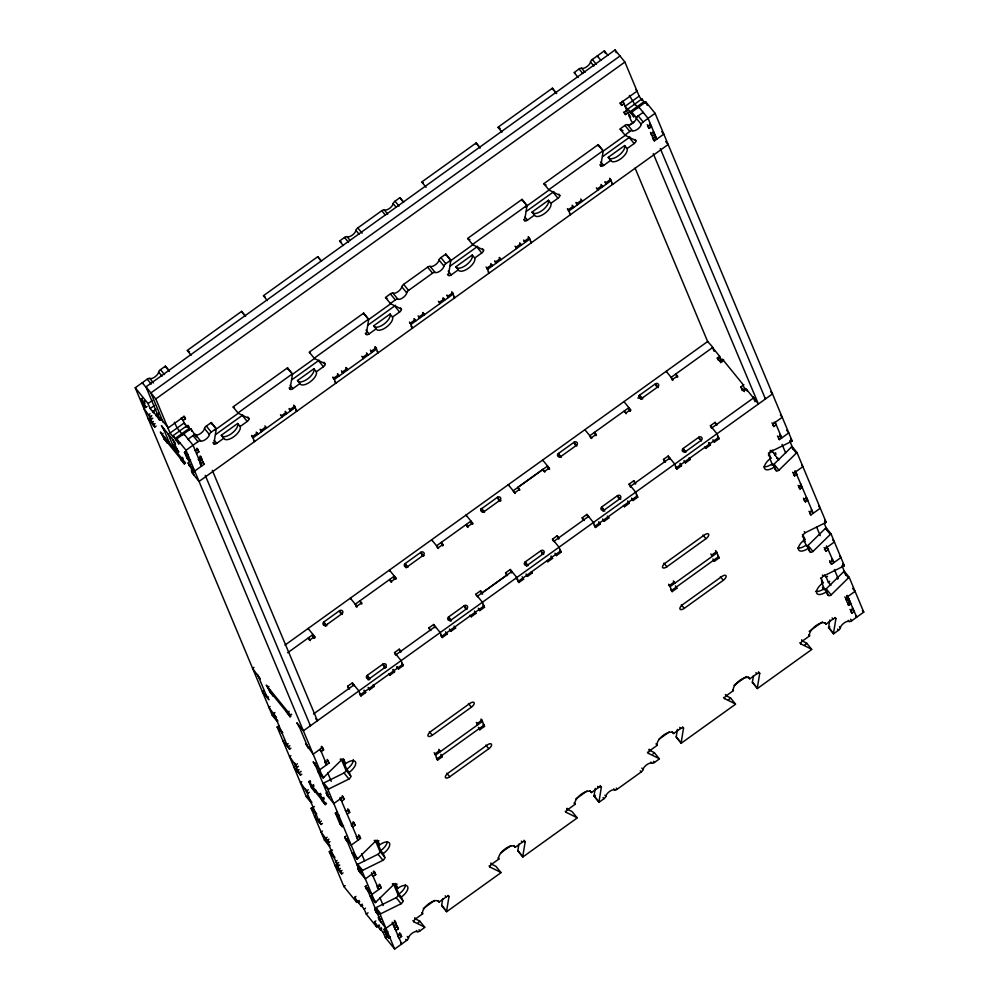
<?xml version="1.0" encoding="UTF-8"?>
<svg xmlns="http://www.w3.org/2000/svg" width="999" height="999" viewBox="0 0 999 999"><rect width="100%" height="100%" fill="white"/><g stroke="black" fill="none" stroke-linecap="round" stroke-linejoin="round"><path stroke-width="1.5" d="M165.347 367.445L165.497 366.521A2.91 1.311 -39.1 0 0 165.447 366.109L160.489 369.642A2.91 1.311 -39.1 0 0 158.629 372.065A5.819 2.61 -39.1 0 1 154.907 376.898A5.819 2.61 -39.1 0 1 149.788 378.421A2.91 1.311 -39.1 0 0 147.228 379.17L135.24 387.774L272.302 715.446L277.223 721.49A2.91 1.311 -39.1 0 0 277.872 720.953L272.952 714.909L274.038 713.835M211.201 423.876L211.351 422.952A2.91 1.311 -39.1 0 0 211.301 422.552L206.343 426.073A2.91 1.311 -39.1 0 0 204.483 428.496A5.819 2.61 -39.1 0 1 200.762 433.341A5.819 2.61 -39.1 0 1 195.642 434.852A2.91 1.311 -39.1 0 0 193.082 435.614L197.989 441.658A2.91 1.311 -39.1 0 1 200.549 440.896A5.819 2.61 -39.1 0 0 205.669 439.385A5.819 2.61 -39.1 0 0 209.403 434.54A2.91 1.311 -39.1 0 1 211.264 432.13L216.209 428.571L211.288 422.527M247.802 416.995L249.038 418.506A2.91 1.311 -39.1 0 1 247.203 421.441L240.172 426.498A10.177 4.583 -39.1 0 1 233.791 436.75A10.177 4.583 -39.1 0 1 223.751 438.286L216.721 443.344A2.91 1.311 -39.1 0 1 213.848 443.781L216.259 428.996A2.91 1.311 -39.1 0 0 216.221 428.596M287.387 369.155L287.537 368.231A2.91 1.311 -39.1 0 0 287.5 367.832L233.067 406.893L238.224 413.224L249.038 418.506M323.988 362.275L325.224 363.786A2.91 1.311 -39.1 0 1 323.401 366.72L316.358 371.778A10.177 4.583 -39.1 0 1 309.977 382.03A10.177 4.583 -39.1 0 1 299.95 383.566L292.907 388.623A2.91 1.311 -39.1 0 1 290.035 389.061L292.445 374.275A2.91 1.311 -39.1 0 0 292.407 373.876L287.487 367.807M363.574 314.435L363.723 313.511A2.91 1.311 -39.1 0 0 363.686 313.112L309.253 352.16L314.423 358.504L325.224 363.786M400.487 307.929L401.411 309.066A2.91 1.311 -39.1 0 1 399.588 312L392.557 317.058A10.177 4.583 -39.1 0 1 386.163 327.31A10.177 4.583 -39.1 0 1 376.136 328.846L369.093 333.903A2.91 1.311 -39.1 0 1 366.233 334.34L368.643 319.555A2.91 1.311 -39.1 0 0 368.594 319.156M445.741 255.419L445.891 254.495A2.91 1.311 -39.1 0 0 445.854 254.083L440.896 257.617A2.91 1.311 -39.1 0 0 439.036 260.04A5.819 2.61 -39.1 0 1 435.302 264.872A5.819 2.61 -39.1 0 1 430.194 266.396A2.91 1.311 -39.1 0 0 427.634 267.145L403.658 284.365A2.91 1.311 -39.1 0 0 401.798 286.775A5.819 2.61 -39.1 0 1 398.077 291.621A5.819 2.61 -39.1 0 1 392.957 293.132A2.91 1.311 -39.1 0 0 390.397 293.893L385.452 297.44L390.609 303.771L401.411 309.066M482.667 248.913L483.578 250.05A2.91 1.311 -39.1 0 1 481.755 252.984L474.725 258.029A10.177 4.583 -39.1 0 1 468.344 268.294A10.177 4.583 -39.1 0 1 458.304 269.83L451.273 274.875A2.91 1.311 -39.1 0 1 448.401 275.324L450.811 260.539A2.91 1.311 -39.1 0 0 450.761 260.14M476.086 144.256L476.236 143.332A2.91 1.311 -39.1 0 0 476.186 142.932L421.765 181.993L426.061 187.275M521.94 200.699L522.09 199.775A2.91 1.311 -39.1 0 0 522.04 199.363L467.619 238.424L472.777 244.755L483.578 250.05M558.853 194.193L559.777 195.329A2.91 1.311 -39.1 0 1 557.954 198.264L550.911 203.309A10.177 4.583 -39.1 0 1 544.53 213.574A10.177 4.583 -39.1 0 1 534.49 215.11L527.46 220.155A2.91 1.311 -39.1 0 1 524.587 220.592L526.997 205.819A2.91 1.311 -39.1 0 0 526.96 205.419L522.04 199.338M552.272 89.535L552.422 88.611A2.91 1.311 -39.1 0 0 552.385 88.212L497.952 127.273L501.948 132.18M491.158 863.998L495.879 866.308L501.048 872.639L446.628 911.725L441.72 905.681A2.91 1.311 -39.1 0 1 441.67 905.244L442.719 898.788M446.615 911.7A2.91 1.311 -39.1 0 1 446.578 911.3L448.988 896.515L448.064 895.379M598.126 145.979L598.276 145.055A2.91 1.311 -39.1 0 0 598.239 144.643M635.039 139.473L635.963 140.609A2.91 1.311 -39.1 0 1 634.14 143.544L627.097 148.589A10.177 4.583 -39.1 0 1 620.716 158.853A10.177 4.583 -39.1 0 1 610.689 160.389L603.646 165.434A2.91 1.311 -39.1 0 1 600.786 165.871L603.184 151.099A2.91 1.311 -39.1 0 0 603.146 150.687L598.226 144.618L543.806 183.704L548.975 190.035L559.777 195.329M517.894 850.936A2.91 1.311 -39.1 0 1 517.857 850.524L518.906 844.055M566.67 808.94L572.077 811.588L577.235 817.919L522.814 857.005A2.91 1.311 -39.1 0 1 522.764 856.568L525.174 841.795L523.951 840.284M648.838 749.924L654.245 752.572L659.402 758.903L654.457 762.449A2.91 1.311 -39.1 0 1 651.897 763.211A5.819 2.61 -39.1 0 0 646.778 764.722A5.819 2.61 -39.1 0 0 643.056 769.567A2.91 1.311 -39.1 0 1 641.196 771.977L617.22 789.198A2.91 1.311 -39.1 0 1 614.66 789.959A5.819 2.61 -39.1 0 0 609.552 791.47A5.819 2.61 -39.1 0 0 605.819 796.303A2.91 1.311 -39.1 0 1 603.958 798.725L599.013 802.284L594.093 796.228A2.91 1.311 -39.1 0 1 594.043 795.803L595.254 788.411M599 802.259A2.91 1.311 -39.1 0 1 598.963 801.847L601.361 787.075L600.137 785.564M725.711 695.529L730.431 697.851L735.601 704.183L681.181 743.256L676.273 737.212A2.91 1.311 -39.1 0 1 676.211 736.787L677.422 729.395M681.168 743.244A2.91 1.311 -39.1 0 1 681.131 742.831L683.541 728.059L682.617 726.922M752.447 682.467A2.91 1.311 -39.1 0 1 752.409 682.067L753.458 675.599M801.897 640.809L806.63 643.119L811.787 649.462L757.367 688.536A2.91 1.311 -39.1 0 1 757.317 688.111L759.727 673.338L758.503 671.827M823.7 589.61A2.91 1.311 -39.1 0 0 826.21 588.836L843.618 571.765A2.91 1.311 -39.1 0 1 844.267 571.228L849.175 577.272L863.76 612.125L851.772 620.741A2.91 1.311 -39.1 0 1 849.212 621.49A5.819 2.61 -39.1 0 0 844.093 623.001A5.819 2.61 -39.1 0 0 840.371 627.847A2.91 1.311 -39.1 0 1 838.511 630.269L833.566 633.816L828.646 627.772A2.91 1.311 -39.1 0 1 828.596 627.347L829.794 619.954M833.553 633.791A2.91 1.311 -39.1 0 1 833.503 633.391L835.913 618.606L835.002 617.482M414.972 918.718L419.692 921.028L424.85 927.359L419.905 930.918A2.91 1.311 -39.1 0 1 417.345 931.667A5.819 2.61 -39.1 0 0 412.225 933.178A5.819 2.61 -39.1 0 0 408.504 938.024A2.91 1.311 -39.1 0 1 406.643 940.446L394.655 949.05L380.082 914.197A2.91 1.311 -39.1 0 1 380.769 913.773L401.111 903.72A2.91 1.311 -39.1 0 0 402.934 900.798L401.373 897.052A10.177 4.583 -39.1 0 0 407.754 886.787A10.177 4.583 -39.1 0 0 397.727 888.323L396.153 884.577A2.91 1.311 -39.1 0 0 393.294 885.014L375.886 902.085A2.91 1.311 -39.1 0 1 375.237 902.621L361.913 870.778A2.91 1.311 -39.1 0 1 362.612 870.354L382.954 860.301A2.91 1.311 -39.1 0 0 384.777 857.379L383.216 853.633A10.177 4.583 -39.1 0 0 389.598 843.368A10.177 4.583 -39.1 0 0 379.558 844.904L377.997 841.17A2.91 1.311 -39.1 0 0 375.124 841.608L357.717 858.665A2.91 1.311 -39.1 0 1 357.08 859.202L327.922 789.497A2.91 1.311 -39.1 0 1 328.609 789.073L348.951 779.033A2.91 1.311 -39.1 0 0 350.774 776.098L349.213 772.352A10.177 4.583 -39.1 0 0 355.594 762.1A10.177 4.583 -39.1 0 0 345.567 763.623L343.993 759.889A2.91 1.311 -39.1 0 0 341.134 760.326L323.726 777.397A2.91 1.311 -39.1 0 1 323.077 777.921L318.157 771.877A2.91 1.311 -39.1 0 0 318.806 771.34L319.892 770.279M325.112 839.61L330.032 845.654A2.91 1.311 -39.1 0 1 329.383 846.19L324.463 840.134A2.91 1.311 -39.1 0 0 325.112 839.61L326.211 838.536M771.678 464.96A2.91 1.311 -39.1 0 0 774.05 464.135L791.458 447.065A2.91 1.311 -39.1 0 1 792.107 446.528L797.015 452.584L826.173 522.29A2.91 1.311 -39.1 0 1 825.486 522.714L805.144 532.754A2.91 1.311 -39.1 0 0 803.308 535.689L804.882 539.435A10.177 4.583 -39.1 0 0 798.501 549.687A10.177 4.583 -39.1 0 0 808.528 548.164L810.102 551.898A2.91 1.311 -39.1 0 0 812.961 551.46L830.369 534.39A2.91 1.311 -39.1 0 1 831.018 533.866L826.111 527.809A2.91 1.311 -39.1 0 0 825.461 528.346L808.054 545.417A2.91 1.311 -39.1 0 1 806.68 546.128M774.862 469.105L776.098 470.616A2.91 1.311 -39.1 0 0 778.958 470.179L796.365 453.109A2.91 1.311 -39.1 0 1 797.015 452.584M375.237 902.621L370.317 896.578A2.91 1.311 -39.1 0 0 370.966 896.041L372.065 894.979M826.722 593.431L828.258 595.317A2.91 1.311 -39.1 0 0 831.118 594.88L848.526 577.809A2.91 1.311 -39.1 0 1 849.175 577.272M245.617 316.283L241.633 311.363L187.213 350.449L191.146 355.269M321.503 261.176L317.819 256.643L263.399 295.729L267.332 300.549M403.671 202.16L399.987 197.627L395.042 201.186A2.91 1.311 -39.1 0 0 393.181 203.596A5.819 2.61 -39.1 0 1 389.448 208.441A5.819 2.61 -39.1 0 1 384.34 209.952A2.91 1.311 -39.1 0 0 381.78 210.714L357.804 227.922A2.91 1.311 -39.1 0 0 355.944 230.344A5.819 2.61 -39.1 0 1 352.222 235.19A5.819 2.61 -39.1 0 1 347.103 236.701A2.91 1.311 -39.1 0 0 344.543 237.45L339.598 241.009L343.281 245.542M608.004 55.357L604.345 50.862L592.357 59.465A2.91 1.311 -39.1 0 0 590.496 61.888A5.819 2.61 -39.1 0 1 586.775 66.721A5.819 2.61 -39.1 0 1 581.655 68.232A2.91 1.311 -39.1 0 0 579.095 68.993L574.15 72.552L578.134 77.46M158.142 415.971L145.979 386.875L615.072 49.95L624.899 62.038L639.16 96.129L641.995 100.474M147.128 406.381C144.343 410.601 142.108 399.388 141.109 398.963L142.432 398.014M619.992 55.994L150.886 392.919L163.062 422.015M145.105 403.047L143.344 404.308L145.804 407.33L143.569 401.985L144.892 401.036M144.805 401.298L143.631 402.135L141.171 399.113M154.308 411.95L153.434 412.587L150.162 408.554L148.064 403.571L152.472 400.412M174.213 436.451L173.327 437.075L170.055 433.054L155.794 398.963L624.899 62.038M145.255 407.617L143.931 408.566L151.523 419.118L152.847 418.169M150.162 408.554L154.558 405.394M153.434 412.587L152.909 411.338L155.994 409.128M150.025 413.761L148.851 414.61L153.197 425M150.487 416.62L151.811 415.671M151.211 416.158L149.887 417.107L151.523 419.118M149.6 418.007L148.277 418.956L154.833 427.01L156.156 426.073M161.026 419.368L159.715 420.317L155.919 415.035L158.554 413.136M159.715 420.317L157.617 415.322L158.941 414.373M156.431 416.283L158.192 415.022M153.471 421.553L152.148 422.502L154.833 427.01M153.784 424.525L155.107 423.576M157.617 415.322L168.406 427.747M167.969 428.059L184.39 416.271L185.427 418.768L183.092 420.442L181.119 418.032M635.776 89.548L637.075 91.134L620.654 102.934L621.703 105.419L624.038 103.746L622.077 101.324M163.037 433.304L162.013 434.041L164.073 438.998L167.357 443.032L168.669 442.082M170.055 433.054L184.153 422.964L187.425 426.998L186.913 425.749L172.815 435.826L173.327 437.075M639.16 96.129L625.112 106.269L628.383 110.29L627.859 109.053L641.907 98.913L645.054 103.384M164.61 437.038L163.574 437.774L183.779 462.637L184.803 461.9M164.073 438.998L165.397 438.049M185.864 427.097L188.212 425.412L189.261 427.909L187.288 425.487M168.144 440.834L166.833 441.783L167.357 443.032M623.551 112.15L625.524 114.573L629.308 111.851M180.132 442.882L178.821 443.831L175.025 438.549L189.111 428.471L186.913 425.749M643.468 113.074L643.156 112.35L636.101 117.37L631.78 112.05L633.865 117.045L630.069 111.763L644.118 101.623M175.537 439.797L190.821 428.758L196.341 436.95M630.594 113.012L645.829 101.923L655.107 113.337L792.17 441.009A2.91 1.311 -39.1 0 1 791.483 441.433L771.141 451.473A2.91 1.311 -39.1 0 0 769.317 454.408L770.878 458.154A10.177 4.583 -39.1 0 0 764.497 468.406A10.177 4.583 -39.1 0 0 774.525 466.883L776.098 470.616M195.142 434.078L188.112 439.135L188.436 439.885M624.912 135.027L629.857 131.481A2.91 1.311 -39.1 0 1 632.417 130.719A5.819 2.61 -39.1 0 0 637.537 129.208A5.819 2.61 -39.1 0 0 641.258 124.363A2.91 1.311 -39.1 0 1 643.131 121.953L638.211 115.896A2.91 1.311 -39.1 0 0 636.351 118.319A5.819 2.61 -39.1 0 1 632.629 123.164A5.819 2.61 -39.1 0 1 627.509 124.675A2.91 1.311 -39.1 0 0 624.949 125.424L620.004 128.983L625.162 135.315L635.963 140.609M629.87 124.962L633.653 122.24M323.077 777.921L186.014 450.262L197.989 441.658M237.987 412.937L292.395 373.851M314.173 358.216L368.581 319.131L363.673 313.087M390.359 303.496L395.304 299.937A2.91 1.311 -39.1 0 1 397.864 299.176A5.819 2.61 -39.1 0 0 402.984 297.665A5.819 2.61 -39.1 0 0 406.718 292.832A2.91 1.311 -39.1 0 1 408.579 290.409L432.542 273.189A2.91 1.311 -39.1 0 1 435.102 272.44A5.819 2.61 -39.1 0 0 440.222 270.929A5.819 2.61 -39.1 0 0 443.943 266.084A2.91 1.311 -39.1 0 1 445.816 263.661L450.761 260.115L445.841 254.071M472.527 244.468L526.948 205.394M548.726 189.748L603.134 150.674M643.131 121.953L655.107 113.337M215.06 429.92L237.874 413.536M292.357 374.4L315.16 358.017M368.381 319.792L391.183 303.409M449.475 261.551L473.551 244.256M525.499 206.943L549.575 189.66M602.797 151.436L625.599 135.052M184.515 452.372L186.825 455.107L189.248 461.014L186.9 458.042L184.515 452.372L185.826 451.423M185.752 451.685L184.578 452.522L187.025 455.556M182.243 457.317L180.482 458.578L180.994 459.827L184.278 463.861L185.589 462.912M215.622 434.553L242.295 415.397A2.91 1.311 -39.1 0 0 242.72 415.072M291.808 379.832L318.481 360.676A2.91 1.311 -39.1 0 0 319.106 360.164M367.994 325.112L394.68 305.956A2.91 1.311 -39.1 0 0 395.504 305.244M450.162 266.096L476.848 246.94A2.91 1.311 -39.1 0 0 477.672 246.229M526.361 211.376L553.034 192.208A2.91 1.311 -39.1 0 0 553.858 191.508M602.547 156.656L629.22 137.487A2.91 1.311 -39.1 0 0 629.857 136.975M183.242 458.166L182.218 458.903L184.278 463.861M186.963 455.394L188.287 454.445M180.994 459.827L182.317 458.878M196.903 448.214L197.827 449.338L195.479 451.024L194.555 449.887M649.912 124.688L651.548 126.711L649.2 128.396L648.164 125.899L650.511 124.213L649.587 123.077M188.511 456.456L186.751 457.729L189.236 460.826L190.522 459.802M223.751 438.286L221.303 435.264L237.712 423.476L240.172 426.498M299.95 383.566L297.49 380.544L313.911 368.756L316.358 371.778M376.136 328.846L373.676 325.824L390.097 314.023L392.557 317.058M458.304 269.83L455.844 266.808L472.265 255.007L474.725 258.029M534.49 215.11L532.042 212.088L548.451 200.287L550.911 203.309M610.689 160.389L608.229 157.355L624.65 145.567L627.097 148.589M196.528 453.521L198.863 451.835L197.827 449.338M192.158 466.545L190.834 467.495L189.198 465.472L188.149 462.987L189.473 462.038M190.959 464.16L189.785 464.997L194.131 475.387M189.198 465.472L190.509 464.523M198.701 458.716L201.036 457.03L200.125 455.894M652.921 132.13L654.77 134.403L652.422 136.076L651.373 133.591L653.721 131.905M201.036 457.03L202.085 459.528L199.738 461.213L198.202 459.315M202.123 460.676L203.047 461.813L200.699 463.499L199.775 462.362M662.886 132.992L663.798 134.128L654.42 140.859L653.383 138.374L655.719 136.688L654.807 135.552M666.92 143.007L668.156 144.518L199.051 481.431L192.495 473.376L191.458 470.879L192.77 469.93M203.047 461.813L204.083 464.31L194.705 471.041L188.149 462.987M194.418 471.953L193.094 472.889L191.458 470.879M192.495 473.376L193.818 472.427M253.634 440.434L254.57 441.583L252.472 436.575L257.168 433.204L256.243 432.08M260.364 430.132L261.601 431.643L261.076 430.407L265.759 427.035L264.847 425.899M281.918 417.045L281.406 415.796L286.089 412.437L285.177 411.301M289.298 409.365L290.522 410.876L289.997 409.627L294.693 406.256L293.768 405.119M334.952 382.03L335.889 383.179L333.778 378.184L338.474 374.812L337.55 373.676M341.983 372.115L342.907 373.251L342.382 372.003L347.078 368.631L346.154 367.495M363.236 358.653L362.712 357.405L367.407 354.033L366.483 352.897M370.604 350.961L371.828 352.472L371.316 351.223L375.999 347.852L375.087 346.728M410.951 326.248L412.512 328.172L410.402 323.152L415.097 319.78L414.173 318.644M418.606 317.083L419.53 318.219L419.006 316.97L423.701 313.599L422.777 312.475M439.86 303.621L439.335 302.372L444.018 299.001L443.106 297.864M446.915 295.554L448.451 297.44L447.927 296.191L452.622 292.832L451.698 291.696M488.186 271.978L489.123 273.127L487.025 268.119L491.72 264.747L490.796 263.611M494.917 261.676L496.141 263.187L495.629 261.938L500.312 258.566L499.4 257.442M516.471 248.589L515.946 247.34L520.641 243.968L519.717 242.844M523.851 240.896L525.074 242.407L524.55 241.159L529.245 237.799L528.321 236.663M569.505 213.574L570.429 214.723L568.331 209.715L573.026 206.343L572.102 205.22M576.223 203.272L577.459 204.795L576.935 203.546L581.63 200.175L580.706 199.038M597.789 190.185L597.265 188.936L601.96 185.577L601.036 184.44M605.157 182.505L606.381 184.016L605.869 182.767L610.551 179.395L609.627 178.259M253.921 667.394L252.61 668.343L260.202 678.908L258.566 676.885M284.99 645.092L707.829 341.396M480.794 509.303L497.427 497.29A2.185 1.936 -22.7 0 1 500.412 497.527A2.185 1.936 -22.7 0 1 499.875 500.299L500.187 501.023M637.886 398.114L639.36 397.065L638.96 396.128M287.675 652.734L313.024 634.527L314.398 637.799M712.749 347.44L671.116 377.347L672.29 380.144M323.788 623.676L325.424 625.699L327.385 624.288M480.906 509.24L483.354 512.262L484.328 511.55M558.341 455.219L559.977 457.23L560.951 456.531M643.244 397.427L641.296 398.838A2.185 1.936 -22.7 0 0 640.996 399.088M310.264 640.609L309.977 639.909L314.673 636.538L308.117 628.483L308.404 629.183M357.18 606.917L356.88 606.218L361.576 602.847L359.94 600.836L361.213 603.871M391.583 582.217L391.283 581.505L395.979 578.146L389.423 570.079L389.822 571.016M438.486 548.513L438.199 547.814L442.894 544.443L441.246 542.432L442.719 545.941M468.194 527.172L467.894 526.461L472.589 523.101L466.034 515.034L466.433 515.984M515.097 493.469L514.81 492.769L519.492 489.398L517.857 487.387L542.894 469.43L544.817 472.152M544.53 471.453L549.213 468.081L542.669 460.015L542.957 460.714M591.733 438.461L591.433 437.762L596.128 434.39L594.492 432.367L595.854 435.651M626.136 413.748L625.836 413.049L630.531 409.677L623.975 401.623L624.275 402.322M673.039 380.057L672.752 379.358L677.434 375.986L675.799 373.976L677.072 377.01M718.181 360.102L717.294 358.004L719.642 356.318L712.549 347.577M719.742 361.114L721.203 360.052L719.642 356.318M268.918 686.425L267.894 687.162L269.967 692.132L273.239 696.166L272.715 694.917M720.866 362.737L720.579 362.025L723.651 359.815M263.561 690.883L262.387 691.733L268.943 699.787L266.258 695.279M270.479 690.159L269.455 690.896L289.648 715.759L291.708 714.285M268.469 696.927L267.295 697.777L257.517 674.4M270.08 706.468L268.906 707.317L276.498 717.869L274.862 715.858M274.987 712.524L273.826 713.361L287.949 747.14M289.111 711.276L288.087 712.012L290.16 716.995L286.363 711.713M741.258 388.062L740.771 386.888L743.855 384.677M742.332 390.634L745.416 388.424M744.342 391.62L744.043 390.921L746.39 389.235L753.483 397.964M348.713 688.835L347.64 686.263L352.335 682.904L358.878 690.958L360.976 695.953L365.659 692.582L364.223 690.197M395.042 653.746L394.555 652.572L399.238 649.213L401.173 651.922M429.832 629.969L428.958 627.872L433.641 624.5L440.197 632.567L442.282 637.549L446.978 634.178L445.529 631.805M476.548 595.816L475.861 594.18L480.556 590.809L482.679 593.993M506.468 574.962L505.581 572.852L510.277 569.48L516.833 577.547L518.906 582.517L523.588 579.145L522.152 576.773M552.784 539.86L552.497 539.16L557.192 535.789L559.115 538.511M582.679 518.981L582.192 517.807L586.888 514.435L593.431 522.502L595.516 527.484L600.212 524.125L598.763 521.74M630.282 486.925L629.108 484.115L633.791 480.744L635.826 483.691M664.585 461.975L663.498 459.403L668.194 456.043L674.75 464.098L676.835 469.093L681.518 465.721L680.082 463.336M711.388 428.059L710.414 425.711L715.109 422.352L717.032 425.062M313.499 713.985L353.971 684.914L354.27 685.614M753.683 397.827L712.05 427.734L712.349 428.434M450.137 620.704L466.67 608.766A2.185 1.936 -22.7 0 0 467.195 605.981A2.185 1.936 -22.7 0 0 464.21 605.744L448.576 616.97A2.185 1.936 -22.7 0 0 448.039 619.742A2.185 1.936 -22.7 0 0 451.024 619.992L451.423 620.928M527.959 565.684L527.659 564.972A2.185 1.936 -22.7 0 1 524.675 564.722A2.185 1.936 -22.7 0 1 525.199 561.95L540.846 550.724A2.185 1.936 -22.7 0 1 543.831 550.973A2.185 1.936 -22.7 0 1 543.294 553.746L526.773 565.696A2.185 1.936 -22.7 0 0 526.473 565.946M684.69 452.247L701.211 440.297A2.185 1.936 -22.7 0 0 701.748 437.525A2.185 1.936 -22.7 0 0 698.763 437.275L683.129 448.514A2.185 1.936 -22.7 0 0 682.592 451.286A2.185 1.936 -22.7 0 0 685.576 451.536L685.876 452.235M284.353 740.134L283.029 741.083L289.585 749.15L290.909 748.201M288.224 743.693L286.9 744.642L289.585 749.15M288.536 746.653L289.86 745.704M368.643 688.636L369.568 689.772L374.263 686.4L373.738 685.152M388.973 674.038L389.897 675.174L394.593 671.803L393.144 669.417M396.965 667.107L398.501 668.993L403.184 665.621L401.099 660.639L394.555 652.572M449.962 630.244L450.886 631.368L455.569 628.009L455.044 626.76M469.98 615.259L471.203 616.77L475.899 613.398L474.463 611.026M478.883 609.465L479.807 610.601L484.503 607.23L482.417 602.235L475.861 594.18M526.585 575.212L527.497 576.348L532.192 572.976L531.668 571.728M546.903 560.614L547.827 561.738L552.522 558.379L551.073 555.993M555.506 554.433L556.431 555.569L561.126 552.197L559.028 547.202L552.497 539.16M602.897 519.805L604.12 521.316L608.816 517.944L608.291 516.695M623.526 505.581L624.45 506.718L629.145 503.346L627.697 500.961M631.818 499.025L633.054 500.536L637.737 497.165L635.651 492.182L629.108 484.115M684.515 461.775L685.426 462.912L690.122 459.54L689.597 458.291M704.844 447.177L705.756 448.314L710.451 444.942L709.003 442.557M713.436 440.996L714.36 442.132L719.055 438.761L716.97 433.778L710.414 425.711M290.871 755.731L289.56 756.68L297.153 767.232L298.464 766.283M309.415 747.327L308.241 748.164L298.464 724.787M297.427 763.785L295.517 765.209L297.153 767.232M295.217 766.121L293.906 767.07L300.449 775.124L301.773 774.175M321.616 746.34L322.54 747.477L313.149 754.208L305.557 743.656L307.192 745.666M774.113 422.19L776.26 424.837L773.913 426.523L772.876 424.026L782.254 417.295L780.381 414.985M322.54 747.477L323.576 749.962L321.228 751.648L320.317 750.511M299.088 769.667L297.777 770.616L300.449 775.124M299.413 772.639L301.174 771.365M315.934 762.911L314.76 763.748L328.883 797.527L330.057 796.678M327.098 759.427L328.009 760.564L325.662 762.249L324.75 761.113M787.849 431.743L788.773 432.879L779.395 439.61L778.346 437.125L780.694 435.439L779.769 434.303M301.735 781.705L300.424 782.654L308.017 793.206L309.34 792.257M328.009 760.564L329.058 763.061L319.68 769.792L313.124 761.738L315.809 766.245M316.171 790.896L314.86 791.845L311.576 787.811L308.966 781.58L310.289 780.631M310.677 782.005L309.503 782.841L323.152 799.637M769.517 453.359L769.23 452.659L772.739 450.137M313.561 784.665L311.076 786.588L324.712 803.383L325.886 802.534M778.82 459.902L774.837 454.995L774.312 453.746L775.636 452.797M308.291 789.772L306.381 791.196L308.017 793.206M314.086 785.913L312.774 786.862L308.966 781.58M774.837 454.995L776.148 454.046M311.576 787.811L312.899 786.862M315.647 789.647L314.335 790.596L314.86 791.845M776.835 458.416L777.721 457.779M321.178 794.642L319.867 795.591L319.343 794.342L320.667 793.393M342.257 795.704L343.181 796.827L333.803 803.571L327.247 795.504L326.211 793.019L327.522 792.07M323.938 797.427L321.428 799.337L321.953 800.586L325.224 804.607L326.548 803.671M329.171 794.08L327.847 795.029L326.211 793.019M327.247 795.504L328.571 794.555M321.953 800.586L324.325 798.8M316.308 815.159L314.548 816.42L321.104 824.487L322.415 823.538M794.754 471.553L796.915 474.2L794.567 475.886L793.518 473.389L802.896 466.645L801.673 465.134M432.317 735.252L471.403 707.167A4.358 1.961 -39.1 0 0 474.138 702.772A4.358 1.961 -39.1 0 0 469.842 703.433L430.744 731.505A4.358 1.961 -39.1 0 0 428.009 735.901A4.358 1.961 -39.1 0 0 432.317 735.252L429.37 731.618M666.857 566.783L705.956 538.711A4.358 1.961 -39.1 0 0 708.691 534.315A4.358 1.961 -39.1 0 0 704.395 534.964L665.297 563.049A4.358 1.961 -39.1 0 0 662.562 567.444A4.358 1.961 -39.1 0 0 666.857 566.783L663.91 563.161M343.181 796.827L344.23 799.325L341.883 801.011L340.035 798.738M319.742 819.03L318.419 819.979L321.104 824.487M321.378 821.041L319.468 822.477L305.332 788.698M336.725 812.162L335.414 813.111L339.847 823.7L342.257 826.785L337.774 815.933L335.352 812.874L337.862 816.133L339.185 815.184M347.739 808.79L348.663 809.927L346.316 811.613L345.392 810.476M800.748 485.277L802.384 487.287L800.037 488.973L799 486.476L801.348 484.802L800.424 483.666M322.39 831.068L321.066 832.017L328.659 842.569L329.982 841.62M347.352 814.098L349.7 812.424L348.663 809.927M440.871 754.332L442.307 756.718L437.624 760.089L435.015 753.845L439.697 750.486L438.786 749.35M476.835 723.638L477.747 724.774L477.235 723.526L481.918 720.154L481.006 719.03M675.424 585.876L676.86 588.261L672.165 591.62L669.567 585.389L674.25 582.017L673.326 580.894M711.375 555.182L712.299 556.318L711.775 555.069L716.47 551.698L715.546 550.561M341.071 822.552L339.76 823.501L342.207 826.523L343.531 825.574M327.16 837.212L325.986 838.061L340.11 871.827L342.02 870.404M478.921 728.633L479.832 729.757L484.527 726.398L481.918 720.154M713.473 560.164L714.385 561.301L719.08 557.929L716.47 551.698M327.622 840.072L328.933 839.123M328.346 839.61L327.023 840.559L328.659 842.569M351.71 824.5L354.046 822.814L353.134 821.678M805.631 497.527L807.779 500.174L805.431 501.86L804.382 499.363L806.73 497.677M354.046 822.814L355.095 825.299L352.747 826.985L351.211 825.099M348.639 840.634L347.315 841.583L345.679 839.572L344.643 837.075L345.954 836.126M345.679 839.572L347.452 838.248M358.604 834.764L359.528 835.901L357.18 837.587L356.256 836.45M818.656 506.193L820.291 508.216L810.913 514.947L809.864 512.462L812.212 510.776L811.288 509.64M359.528 835.901L360.577 838.398L351.186 845.142L344.643 837.075M449.7 776.81L488.798 748.738A4.358 1.961 -39.1 0 0 491.533 744.342A4.358 1.961 -39.1 0 0 487.225 744.992L448.139 773.076A4.358 1.961 -39.1 0 0 445.404 777.472A4.358 1.961 -39.1 0 0 449.7 776.81L446.753 773.189M684.253 608.354L723.338 580.282A4.358 1.961 -39.1 0 0 726.073 575.874A4.358 1.961 -39.1 0 0 721.778 576.535L682.692 604.607A4.358 1.961 -39.1 0 0 679.944 609.015A4.358 1.961 -39.1 0 0 684.253 608.354L681.306 604.72M337.088 860.489L335.764 861.438L338.449 865.946L339.76 864.997M338.723 862.512L336.8 863.935L338.449 865.946M336.513 864.834L335.202 865.783L341.745 873.85L343.069 872.901M340.384 868.393L339.061 869.342L341.745 873.85M805.132 541.033L803.683 541.67M373.776 871.041L374.7 872.164L365.322 878.908L358.766 870.841L357.717 868.356L359.041 867.407M358.766 870.841L361.114 869.105M362.162 871.603L360.402 872.864L346.278 839.085M359.228 900.449L356.718 902.359L343.893 886.563L345.204 885.614M826.273 546.89L828.421 549.537L826.073 551.223L825.037 548.726L834.415 541.982L832.579 539.722M374.7 872.164L375.736 874.662L373.401 876.348L372.165 874.837M369.28 889.997L367.969 890.946L366.333 888.923L365.284 886.438L366.608 885.489M368.094 887.611L366.92 888.448L381.056 922.214L382.217 921.378M356.718 902.359L354.633 897.364L355.956 896.415M366.333 888.923L367.644 887.974M379.258 884.127L380.169 885.264L377.834 886.95L376.91 885.813M839.709 556.068L840.933 557.579L831.555 564.31L830.506 561.813L832.854 560.139L831.942 559.003M362.749 905.394L361.426 906.343L358.429 902.646L359.752 901.697M380.169 885.264L381.218 887.761L371.84 894.492L365.284 886.438M361.426 906.343L360.914 905.094L362.225 904.145M379.121 924.949L376.623 926.847L366.271 914.11L364.185 909.127L365.509 908.178M830.918 585.426L828.333 582.242L826.248 577.26L827.572 576.311M366.271 914.11L368.032 912.849M828.333 582.242L829.657 581.293M379.071 913.373L377.747 914.322L376.111 912.312L375.062 909.814L376.823 908.553M837.524 578.883L837.574 577.634M376.111 912.312L378.022 910.876M394.43 920.391L395.342 921.528L385.964 928.271L379.408 920.204L378.371 917.706L379.682 916.757M376.623 926.847L374.538 921.865L375.849 920.916M379.408 920.204L381.331 918.78M381.855 928.908L380.532 929.857L378.334 927.134L379.645 926.185M380.532 929.857L380.02 928.608L381.331 927.659M385.414 928.546L384.091 929.495L386.476 935.126L388.798 938.061L386.388 932.204L384.041 929.257L386.551 932.517L387.874 931.567M846.615 595.866L849.075 598.888L846.727 600.574L845.678 598.089L855.069 591.346L853.533 589.46M394.655 949.05L385.377 937.624L383.291 932.641L384.615 931.692M395.342 921.528L396.391 924.025L394.043 925.711L393.119 924.574M396.428 925.174L397.34 926.31L395.005 927.996L394.081 926.86M848.763 600.836L851.073 603.671L848.725 605.357L847.676 602.859L850.024 601.186L849.1 600.049M388.024 933.428L386.263 934.689L388.723 937.711L390.047 936.762M386.326 934.839L388.087 933.578M848.838 602.659L849.712 602.035M423.289 908.566L434.577 900.461M500.499 853.109L510.764 845.741M575.661 799.125L586.95 791.008M658.865 739.372L669.13 731.992M734.028 685.376L746.34 676.535M809.19 631.393L822.527 621.815M385.377 937.624L386.7 936.675M397.34 926.31L398.389 928.808L396.041 930.494L395.117 929.357M388.786 937.861L390.109 936.925M424.612 927.072L413.798 921.79A2.91 1.311 -39.1 0 1 415.634 918.855L422.664 913.798A10.177 4.583 -39.1 0 1 429.046 903.533A10.177 4.583 -39.1 0 1 439.085 902.01L446.116 896.952A2.91 1.311 -39.1 0 1 448.988 896.515M500.799 872.352L489.997 867.057A2.91 1.311 -39.1 0 1 491.82 864.135L498.851 859.078A10.177 4.583 -39.1 0 1 505.232 848.813A10.177 4.583 -39.1 0 1 515.272 847.289L522.315 842.232A2.91 1.311 -39.1 0 1 525.174 841.795M576.985 817.632L566.183 812.337A2.91 1.311 -39.1 0 1 568.006 809.415L575.049 804.357A10.177 4.583 -39.1 0 1 581.43 794.093A10.177 4.583 -39.1 0 1 591.458 792.569L598.501 787.512A2.91 1.311 -39.1 0 1 601.361 787.075M659.153 758.616L648.351 753.321A2.91 1.311 -39.1 0 1 650.174 750.386L657.217 745.341A10.177 4.583 -39.1 0 1 663.598 735.077A10.177 4.583 -39.1 0 1 673.638 733.541L680.669 728.496A2.91 1.311 -39.1 0 1 683.541 728.059M735.351 703.895L724.55 698.601A2.91 1.311 -39.1 0 1 726.373 695.666L733.403 690.621A10.177 4.583 -39.1 0 1 739.784 680.356A10.177 4.583 -39.1 0 1 749.824 678.821L756.855 673.776A2.91 1.311 -39.1 0 1 759.727 673.338M811.538 649.175L800.736 643.88A2.91 1.311 -39.1 0 1 802.559 640.946L809.59 635.901A10.177 4.583 -39.1 0 1 815.983 625.636A10.177 4.583 -39.1 0 1 826.011 624.1L833.054 619.055A2.91 1.311 -39.1 0 1 835.913 618.606M399.637 932.866L400.562 934.003L398.214 935.688L397.452 934.739M852.135 608.716L854.282 611.363L851.947 613.049L850.898 610.551L853.246 608.866L852.472 607.929M418.082 922.651L419.942 921.315M594.093 796.228L595.329 795.341M652.946 753.958L654.495 752.859M728.421 699.762L730.681 698.126M804.607 645.042L806.867 643.406M828.646 627.772L829.882 626.885M400.562 934.003L401.61 936.488L399.263 938.173L398.027 936.662M482.192 592.819L507.217 574.875L505.581 572.852M306.306 796.727A2.91 1.311 -39.1 0 0 306.955 796.191L311.863 802.234A2.91 1.311 -39.1 0 1 311.213 802.771L306.306 796.727L277.148 727.022A2.91 1.311 -39.1 0 1 277.847 726.585L279.108 725.961M327.922 789.497L323.002 783.453A2.91 1.311 -39.1 0 1 323.701 783.029L344.043 772.976A2.91 1.311 -39.1 0 0 345.866 770.054L341.196 758.903M324.463 840.134L311.151 808.303A2.91 1.311 -39.1 0 1 311.838 807.866L314.385 806.618M828.258 595.317L826.697 591.57A10.177 4.583 -39.1 0 1 816.658 593.106A10.177 4.583 -39.1 0 1 823.039 582.842L821.478 579.108A2.91 1.311 -39.1 0 1 823.301 576.173L843.643 566.133A2.91 1.311 -39.1 0 0 844.342 565.696L831.018 533.866M343.893 886.563L329.308 851.71A2.91 1.311 -39.1 0 1 330.007 851.285L332.542 850.024M361.913 870.778L357.005 864.734A2.91 1.311 -39.1 0 1 357.692 864.31L378.034 854.257A2.91 1.311 -39.1 0 0 379.87 851.323L375.199 840.184M380.082 914.197L375.162 908.153A2.91 1.311 -39.1 0 1 375.861 907.716L396.203 897.676A2.91 1.311 -39.1 0 0 398.027 894.742L393.369 883.603M574.388 72.827L575.062 73.164M620.242 129.271L621.603 129.932M622.277 130.257L622.951 130.594M498.201 127.56L498.876 127.884M499.55 128.222L500.224 128.546M544.055 183.991L546.078 184.977M422.015 182.28L423.364 182.942M467.869 238.711L469.892 239.71M339.847 241.296L341.196 241.958M385.701 297.727L387.05 298.389M263.649 296.016L264.997 296.678M309.503 352.447L310.177 352.784M187.462 350.736L189.485 351.723M233.316 407.167L233.991 407.505M661.763 131.606L662.574 132.617M600.986 60.452L597.302 55.907L597.614 56.643M629.382 95.392L634.777 104.458M665.696 141.496L666.508 142.495M637.112 106.718L634.877 103.971L635.426 105.245M647.24 124.763L648.164 125.899M647.976 126.885L649.2 128.396M592.357 59.465L596.353 64.373M654.308 136.151L656.768 139.173L648.076 118.394L638.798 106.968L639.085 107.68M650.461 132.455L651.373 133.591M650.886 134.191L652.422 136.076M652.459 137.238L653.383 138.374M590.496 61.888L593.868 66.046M636.351 118.319L641.258 124.363M652.884 138.973L654.42 140.859M660.289 148.551L765.434 398.963L764.622 397.952M627.859 109.053L630.069 111.763M619.73 103.009L621.703 105.419M625.923 110.502L629.532 114.935L630.569 117.42L628.933 115.409L631.193 120.817L632.829 122.827M653.259 153.609L758.403 404.021L752.971 396.728L755.057 401.71M581.655 68.232L585.027 72.39M627.509 124.675L632.417 130.719M579.095 68.993L582.779 73.526M624.949 125.424L629.857 131.481M629.22 137.487L634.14 143.544M552.372 88.187L556.668 93.481M552.422 88.611L556.418 93.531M598.276 145.055L603.184 151.099M600.886 162.038L603.646 165.434M599.862 164.748L600.786 165.871M609.865 179.146L611.088 180.657L568.868 210.976L567.944 209.852M611.725 183.254L612.649 184.403L610.551 179.395M604.944 181.631L605.869 182.767M770.629 391.645L772.477 393.906L303.371 730.831L296.828 722.764L299.5 727.272M601.248 185.302L602.472 186.825L601.96 185.577M596.341 187.812L597.265 188.936M786.625 430.232L787.237 430.981M790.634 439.11L792.17 441.009M790.559 440.297L791.483 441.433M719.767 358.279L722.602 361.763M771.952 422.889L772.876 424.026M791.458 447.065L796.365 453.109M772.689 425.012L773.913 426.523M717.294 358.004L720.579 362.025M740.771 386.888L744.043 390.921M779.869 435.626L781.742 437.937L775.224 422.34M777.434 435.989L778.346 437.125M778.471 438.486L779.395 439.61M795.042 470.691L813.248 513.274L811.2 510.751M576.011 202.41L576.935 203.546M792.594 472.252L793.518 473.389M793.643 474.75L794.567 475.886M771.653 450.474L774.312 453.746M572.627 206.468L573.551 207.592L573.026 206.343M770.217 450.349L771.141 451.473M798.076 485.352L799 486.476M798.813 487.462L800.037 488.973M824.637 520.392L826.173 522.29M824.562 521.578L825.486 522.714M768.393 453.271L769.317 454.408M768.418 455.132L770.878 458.154M803.471 498.226L804.382 499.363M567.42 208.591L568.331 209.715M803.583 499.587L805.431 501.86M553.034 192.208L557.954 198.264M774.05 464.135L778.958 470.179M825.461 528.346L830.369 534.39M769.992 458.866L772.077 463.861L774.525 466.883M808.94 511.326L809.864 512.462M809.677 513.436L810.913 514.947M842.806 563.811L844.342 565.696M842.719 564.997L843.643 566.133M826.46 545.904L833.903 562.624L831.855 560.114M824.113 547.589L825.037 548.726M843.618 571.765L848.526 577.809M824.537 549.325L826.073 551.223M852.609 588.324L853.221 589.073M829.595 560.689L830.506 561.813M829.707 562.05L830.331 562.799M830.631 563.174L831.555 564.31M804.22 531.63L805.144 532.754M802.397 534.552L803.308 535.689M837.125 577.946L837.637 578.571M802.422 536.413L804.882 539.435M862.387 610.439L863.76 612.125M808.054 545.417L812.961 551.46M672.752 379.358L666.196 371.291L666.583 372.227M847.214 595.392L856.717 617.182L855.806 616.046M803.471 538.898L806.068 545.142L808.528 548.164M717.607 436.388L718.531 437.525L676.311 467.844L675.386 466.708M717.519 436.875L719.055 438.761M808.566 550.012L810.102 551.898M846.653 597.027L847.264 597.777M847.577 598.151L848.188 598.913M476.186 142.907L480.169 147.815M476.236 143.332L479.92 147.864M522.09 199.775L526.997 205.819M844.767 596.952L845.678 598.089M845.803 599.45L846.727 600.574M846.765 601.735L847.676 602.859M824.412 574.987L826.248 577.26M847.801 604.22L848.725 605.357M712.911 439.76L714.36 442.132M822.377 575.037L823.301 576.173M849.974 609.415L850.898 610.551M850.711 611.538L851.947 613.049M820.554 577.971L821.478 579.108M821.403 580.831L823.039 582.842M708.915 443.057L710.451 444.942M524.999 217.133L527.46 220.155M826.21 588.836L831.118 594.88M850.549 619.23L851.772 620.741M821.628 582.317L824.237 588.548L826.697 591.57M523.663 219.468L524.587 220.592M848.288 620.354L849.212 621.49M528.246 237.163L529.782 239.061L487.562 269.38L486.638 268.244M530.407 241.646L531.343 242.794L529.245 237.799M839.447 626.71L840.371 627.847M832.13 617.919L833.054 619.055M523.626 240.035L524.55 241.159M837.587 629.133L838.511 630.269M519.942 243.706L521.166 245.217L520.641 243.968M825.087 622.964L826.011 624.1M828.596 627.347L833.503 633.391M685.576 451.536L683.129 448.514L684.59 452.01M638.836 395.816L641.296 398.838L639.722 395.092L655.356 383.866A2.185 1.936 -22.7 0 1 658.353 384.116A2.185 1.936 -22.7 0 1 657.817 386.888L658.116 387.587M639.36 397.065L640.272 398.189M688.898 458.029L690.122 459.54M515.034 246.204L515.946 247.34M683.99 460.527L685.426 462.912M680.294 464.21L681.518 465.721M628.92 409.515L630.144 411.026M675.911 467.957L676.835 469.093M808.678 634.765L809.59 635.901M625.836 413.049L624.2 411.039L624.687 412.2M663.498 459.403L665.434 462.125M499.2 257.804L500.836 259.815L500.312 258.566M494.705 260.814L495.629 261.938M801.635 639.81L802.559 640.946M799.812 642.744L800.736 643.88M476.848 246.94L481.755 252.984M491.008 264.485L492.232 265.996L491.72 264.747M486.101 266.983L487.025 268.119M703.009 535.089L705.956 538.711M716.171 551.935L716.995 552.947L670.079 586.638L668.855 585.127M717.744 555.681L718.556 556.68L671.653 590.384L670.829 589.373M718.156 556.805L719.08 557.929M710.863 553.933L711.775 555.069M712.949 558.928L714.385 561.301M720.391 576.648L723.338 580.282M403.421 202.21L400.037 198.052A2.91 1.311 -39.1 0 0 400 197.652M445.891 254.495L450.811 260.539M591.433 437.762L584.89 429.695L585.177 430.394M636.301 494.78L637.212 495.916L595.004 526.236L594.08 525.112M636.813 496.028L637.737 497.165M395.042 201.186L399.038 206.094M440.896 257.617L445.816 263.661M448.201 271.104L451.273 274.875M393.181 203.596L396.253 207.38M439.036 260.04L443.943 266.084M631.605 498.151L633.054 500.536M447.477 274.188L448.401 275.324M627.909 501.835L629.145 503.346M452.247 292.969L453.171 294.106L410.951 324.425L410.027 323.289M384.34 209.952L387.712 214.111M430.194 266.396L435.102 272.44M453.783 296.678L454.732 297.839L452.622 292.832M381.78 210.714L385.464 215.247M427.634 267.145L432.542 273.189M755.943 672.639L756.855 673.776M447.015 295.067L447.927 296.191M673.551 581.755L674.775 583.266L674.25 582.017M443.007 298.364L444.543 300.249L444.018 299.001M675.636 586.75L676.86 588.261M748.139 676.748L749.824 678.821M752.409 682.067L757.317 688.111M752.459 682.492L757.367 688.536M668.643 584.253L669.567 585.389M438.411 301.236L439.335 302.372M671.253 590.496L672.165 591.62M604.757 511.101L601.81 506.905L617.444 495.679A2.185 1.936 -22.7 0 1 620.441 495.929A2.185 1.936 -22.7 0 1 619.904 498.701L620.204 499.4M607.28 516.058L608.816 517.944M602.684 518.931L604.12 521.316M599.288 522.989L600.212 524.125M357.804 227.922L362.113 233.217M403.658 284.365L408.579 290.409M732.642 689.672L733.403 690.621M355.944 230.344L359.016 234.128M401.798 286.775L406.718 292.832M422.577 312.837L424.213 314.847L423.701 313.599M547.914 468.294L548.526 469.055M594.605 526.361L595.516 527.484M418.082 315.834L419.006 316.97M582.192 517.807L584.128 520.529M725.449 694.542L726.373 695.666M723.626 697.464L724.55 698.601M347.103 236.701L350.174 240.472M392.957 293.132L397.864 299.176M414.086 319.143L415.621 321.029L415.097 319.78M344.543 237.45L348.539 242.37M390.397 293.893L395.304 299.937M409.478 322.015L410.402 323.152M394.68 305.956L399.588 312M514.81 492.769L508.254 484.715L508.566 485.427M559.69 549.825L560.614 550.961L518.394 581.281L517.47 580.157M560.202 551.061L561.126 552.197M321.253 261.226L317.869 257.068A2.91 1.311 -39.1 0 0 317.832 256.668M363.723 313.511L368.643 319.555M554.982 553.184L556.431 555.569M551.286 556.855L552.522 558.379M366.021 330.12L369.093 333.903M365.309 333.204L366.233 334.34M543.281 553.733L540.834 550.711L541.82 553.059M375 347.227L376.536 349.113L334.315 379.445L333.092 377.934M377.172 351.71L378.097 352.859L375.999 347.852M679.745 727.359L680.669 728.496M370.392 350.087L371.316 351.223M367.008 354.146L367.919 355.282L367.407 354.033M672.252 731.842L673.638 733.541M676.211 736.787L681.131 742.831M361.788 356.268L362.712 357.405M481.793 508.528L484.54 512.25M527.647 564.959L525.187 561.938L526.86 565.909M482.042 511.251L482.654 512M531.268 571.84L532.192 572.976M526.061 573.963L527.497 576.348M522.677 578.021L523.588 579.145M655.981 743.83L657.217 745.341M345.954 367.869L347.602 369.88L347.078 368.631M470.979 522.927L471.903 524.063M515.934 578.259L516.545 579.02M517.981 581.381L518.906 582.517M649.263 749.262L650.174 750.386M341.458 370.866L342.382 372.003M467.894 526.461L466.258 524.45L466.945 526.086M647.439 752.185L648.351 753.321M653.533 761.325L654.457 762.449M337.462 374.163L338.998 376.061L338.474 374.812M650.973 762.075L651.897 763.211M332.867 377.048L333.778 378.184M318.481 360.676L323.401 366.72M641.82 768.056L643.056 769.567M640.272 770.853L641.196 771.977M438.199 547.814L431.643 539.76L432.043 540.696M483.054 604.845L483.978 605.981L441.758 636.301L440.834 635.164M483.266 605.719L484.503 607.23M245.367 316.333L241.683 311.8A2.91 1.311 -39.1 0 0 241.633 311.388M287.537 368.231L292.445 374.275M478.371 608.216L479.807 610.601M474.675 611.888L475.899 613.398M290.147 385.214L292.907 388.623M616.308 788.061L617.22 789.198M289.123 387.924L290.035 389.061M613.748 788.823L614.66 789.959M293.993 406.006L295.229 407.517L253.009 437.837L252.085 436.713M295.854 410.114L296.79 411.263L294.693 406.256M604.894 795.167L605.819 796.303M597.577 786.375L598.501 787.512M289.086 408.491L289.997 409.627M603.034 797.589L603.958 798.725M285.389 412.162L286.613 413.686L286.089 412.437M589.922 790.671L591.458 792.569M594.043 795.803L598.963 801.847M451.024 619.992L448.576 616.97L450.199 620.866M405.107 565.284L406.743 567.295A2.185 1.936 -22.7 0 0 406.181 567.869M454.033 626.111L455.569 628.009M280.482 414.672L281.406 415.796M449.438 628.995L450.886 631.368M446.053 633.041L446.978 634.178M394.068 577.597L394.98 578.733M393.968 578.084L394.58 578.846M441.058 636.038L442.282 637.549M573.975 803.034L575.049 804.357M391.283 581.505L389.647 579.495L390.621 581.83M428.958 627.872L430.881 630.581M260.152 429.27L261.076 430.407M567.082 808.278L568.006 809.415M565.259 811.213L566.183 812.337M242.295 415.397L247.203 421.441M256.456 432.942L257.692 434.453L257.168 433.204M251.548 435.439L252.472 436.575M468.456 703.546L471.403 707.167M481.218 719.892L482.442 721.403L435.527 755.094L434.715 754.095M483.191 724.138L484.003 725.149L437.1 758.84L436.276 757.829M483.304 724.887L484.527 726.398M476.311 722.389L477.235 723.526M478.396 727.384L479.832 729.757M485.839 745.104L488.798 748.738M165.434 366.084L169.43 371.004M165.497 366.521L169.181 371.054M211.351 422.952L216.259 428.996M356.88 606.218L350.337 598.151L350.624 598.851M401.748 663.249L402.672 664.385L360.452 694.705L359.528 693.568M401.648 663.736L403.184 665.621M160.489 369.642L164.485 374.55M206.343 426.073L211.264 432.13M158.629 372.065L162.013 376.223M204.483 428.496L209.403 434.54M214.261 440.322L216.721 443.344M397.053 666.62L398.501 668.993M212.924 442.644L213.848 443.781M393.057 669.917L394.593 671.803M183.466 416.346L185.427 418.768M149.788 378.421L153.471 382.954M195.642 434.852L200.549 440.896M147.228 379.17L151.211 384.091M521.391 841.096L522.315 842.232M145.979 386.875L155.794 398.963M196.716 449.188L198.863 451.835M147.465 389.111L142.283 382.729L142.582 383.454M174.363 422.215L177.123 428.022L182.78 434.99M212.3 470.317L317.445 720.729L315.809 718.706M439.298 750.599L440.222 751.735L439.697 750.486M199.937 456.88L202.085 459.528M200.275 458.416L200.886 459.165M441.383 755.581L442.307 756.718M202.248 462.038L204.083 464.31M513.886 845.579L515.272 847.289M517.857 850.524L522.764 856.568M517.907 850.948L522.814 857.005M200.1 463.973L201.736 465.996L193.044 445.204L183.766 433.791L184.253 434.952M434.09 752.722L435.015 753.845M135.24 387.774L148.064 403.571M186.014 450.262L176.723 438.836L178.821 443.831M436.7 758.953L437.624 760.089M205.27 475.374L310.414 725.774L309.59 724.774M152.909 411.338L155.919 415.035M172.815 435.826L175.025 438.549M370.017 679.095L367.257 675.374L382.904 664.135A2.185 1.936 -22.7 0 1 385.889 664.385A2.185 1.936 -22.7 0 1 385.352 667.157L385.651 667.856M324.113 624.675L325.025 625.811M373.039 684.889L374.263 686.4M164.061 430.094L161.376 425.586L174.475 441.72L175.524 444.205L173.888 442.195M176.149 447.602L178.821 452.11L172.577 444.418M368.132 687.387L369.568 689.772M163.037 436.501L160.352 431.993L183.828 460.889L184.865 463.374L183.229 461.363M364.123 690.696L365.659 692.582M497.939 857.941L498.851 859.078M312.138 635.239L312.749 636.001M313.062 636.375L314.285 637.886M313.274 637.25L313.886 637.999M360.052 694.817L360.976 695.953M309.977 639.909L308.341 637.899L309.116 639.76M347.64 686.263L349.575 688.985M490.896 862.999L491.82 864.135M489.073 865.933L489.997 867.057M343.069 758.753L343.993 759.889M344.318 759.789A10.177 4.583 -39.1 0 0 343.107 760.601L345.567 763.623M340.209 759.19L341.134 760.326M343.107 760.601L346.753 769.33L349.213 772.352M345.866 770.054L350.774 776.098M445.204 895.816L446.116 896.952M344.043 772.976L348.951 779.033M321.129 746.94L323.576 749.962M327.21 760.788L329.058 763.061M268.918 689.635L266.246 685.127L289.71 714.023L290.759 716.508L289.123 714.497M438.012 900.686L439.085 902.01M441.67 905.244L446.578 911.3M324.837 762.437L326.71 764.747L320.192 749.163M342.083 796.678L344.23 799.325M377.073 840.034L377.997 841.17M378.933 840.708A10.177 4.583 -39.1 0 0 377.11 841.882L379.558 844.904M318.806 771.34L322.19 775.499M322.49 775.873L323.726 777.397M340.022 797.514L358.229 840.084L356.993 838.573M374.213 840.471L375.124 841.608M347.552 809.777L349.7 812.424M377.11 841.882L380.756 850.611L383.216 853.633M379.87 851.323L384.777 857.379M277.847 726.585L282.754 732.629A2.91 1.311 -39.1 0 0 282.068 733.066L277.148 727.022M323.701 783.029L328.609 789.073M352.947 822.664L355.095 825.299M378.034 854.257L382.954 860.301M421.74 912.661L422.664 913.798M358.416 835.751L360.577 838.398M395.242 883.453L396.153 884.577M397.09 884.127A10.177 4.583 -39.1 0 0 395.267 885.301L397.727 888.323M392.37 883.89L393.294 885.014M319.343 794.342L322.615 798.376L325.224 804.607M395.267 885.301L398.913 894.03L401.373 897.052M398.027 894.742L402.934 900.798M414.71 917.719L415.634 918.855M396.203 897.676L401.111 903.72M373.289 871.64L375.736 874.662M412.887 920.653L413.798 921.79M418.993 929.782L419.905 930.918M371.428 872.726L378.871 889.447L377.235 887.424M416.433 930.531L417.345 931.667M357.717 858.665L352.809 852.622A2.91 1.311 -39.1 0 1 352.16 853.158L357.08 859.202M379.071 885.114L381.218 887.761M311.838 807.866L316.758 813.91A2.91 1.311 -39.1 0 0 316.059 814.347L311.151 808.303M357.692 864.31L362.612 870.354M357.717 868.356L359.365 870.366M407.28 936.513L408.504 938.024M394.543 921.752L396.391 924.025M395.192 923.663L395.804 924.425M396.241 926.16L398.389 928.808M370.966 896.041L375.886 902.085M392.182 922.202L401.698 943.993L400.774 942.856M405.719 939.31L406.643 940.446M399.15 933.466L401.61 936.488M330.007 851.285L334.915 857.329A2.91 1.311 -39.1 0 0 334.228 857.766L329.308 851.71M375.861 907.716L380.769 913.773M375.062 909.814L376.698 911.825M378.371 917.706L380.007 919.729M354.633 897.364L358.429 902.646M360.914 905.094L364.185 909.127M374.538 921.865L378.334 927.134M380.02 928.608L383.291 932.641M177.285 450.212L172.839 439.697M143.569 401.985L141.109 398.963M789.722 440.834L793.331 449.475M824.25 523.376L827.259 530.569M841.982 565.771L846.028 575.449M645.829 101.923L646.415 103.322M646.803 104.258L647.302 105.432M641.907 98.913L642.432 100.162M649.775 125.325L650.124 126.136M800.748 486.213L801.011 486.863M848.613 600.649L849.937 603.821M782.08 444.455L785.701 453.084M816.608 526.985L820.216 535.626M834.402 569.517L838.223 578.658M615.072 49.95L616.233 52.722M637.087 106.681L637.624 107.954M746.39 389.235L747.177 391.108M604.345 50.862L605.431 53.459M771.528 450.886L772.015 452.048M744.68 388.948L742.594 383.953L722.402 359.103L722.914 360.352M623.026 101.274L626.823 110.39L624.475 112.075L625.524 114.573M741.745 389.223L742.145 390.159M822.502 587.25L822.926 588.261M714.11 351.323L712.025 346.328L707.629 341.533L635.089 168.107M715.109 422.352L716.283 425.149M677.434 375.986L677.834 376.923M705.244 447.065L705.756 448.314M701.51 440.996L698.763 437.275L699.537 439.148M581.63 200.175L582.142 201.423M656.405 386.363L655.356 383.866L657.817 386.888L642.182 398.114A2.185 1.936 -22.7 0 1 639.198 397.864A2.185 1.936 -22.7 0 1 639.722 395.092L642.569 399.051M670.129 458.753L669.829 458.054L630.744 486.126L631.131 487.062M668.194 456.043L669.467 459.078M630.531 409.677L630.819 410.377M630.357 411.176L628.895 407.667L589.797 435.739L590.771 438.074M633.791 480.744L635.164 484.016M596.128 434.39L596.415 435.089M623.925 505.469L624.45 506.718M618.431 498.014L617.444 495.679L619.904 498.701L603.384 510.651A2.185 1.936 -22.7 0 0 602.946 511.051M576.798 445.991L574.05 442.27L558.416 453.496A2.185 1.936 -22.7 0 0 557.879 456.268A2.185 1.936 -22.7 0 0 560.876 456.518L576.51 445.292A2.185 1.936 -22.7 0 0 577.035 442.507A2.185 1.936 -22.7 0 0 574.05 442.27L574.837 444.13M603.508 510.964L601.81 506.905A2.185 1.936 -22.7 0 0 601.286 509.677A2.185 1.936 -22.7 0 0 604.27 509.927M574.937 444.368L575.224 445.067M588.811 517.157L588.523 516.458L554.12 541.158L554.42 541.858M586.888 514.435L587.961 517.007M561.163 457.217L558.416 453.496L559.977 457.23M549.213 468.081L549.612 469.018M548.851 469.105L547.577 466.058L513.174 490.771L513.673 491.945M542.894 469.43L543.568 471.066M557.192 535.789L558.553 539.06M552.984 540.334L553.284 541.033M519.492 489.398L519.792 490.109M517.857 487.387L518.931 489.96M547.302 560.489L547.827 561.738M543.294 553.746L543.593 554.445M541.92 553.296L542.207 553.995M498.588 500.087L497.415 497.277L499.887 500.324L484.24 511.538A2.185 1.936 -22.7 0 1 481.256 511.288A2.185 1.936 -22.7 0 1 481.78 508.516L483.354 512.262M512.2 572.19L511.9 571.49L477.497 596.191L477.797 596.89M510.277 569.48L511.738 572.989M507.217 574.875L507.517 575.574M472.589 523.101L472.977 524.025M472.14 523.901L470.966 521.091L436.563 545.804L437.437 547.902M467.045 526.323L467.332 527.022M480.556 590.809L481.83 593.843M442.894 544.443L443.181 545.154M470.691 615.521L471.203 616.77M466.958 609.465L464.21 605.744L464.697 606.905M464.997 607.604L465.484 608.778M346.129 369.205L346.528 370.142M423.564 556.056L420.816 552.322L405.169 563.561A2.185 1.936 -22.7 0 0 404.645 566.333A2.185 1.936 -22.7 0 0 407.629 566.583L423.264 555.344A2.185 1.936 -22.7 0 0 423.801 552.572A2.185 1.936 -22.7 0 0 420.816 552.322L422.377 556.068M435.576 627.222L435.277 626.51L396.191 654.595L396.478 655.294M433.641 624.5L435.015 627.772M407.929 567.282L405.169 563.561L406.743 567.295M395.979 578.146L396.266 578.846M395.517 578.933L394.343 576.123L355.244 604.208L355.931 605.844M399.238 649.213L400.324 651.773M395.142 653.983L395.529 654.919M361.576 602.847L361.963 603.783M389.373 673.925L389.897 675.174M383.579 665.771L382.904 664.135L385.352 667.157L368.831 679.108A2.185 1.936 -22.7 0 0 368.156 679.857M384.078 666.945L384.465 667.881A2.185 1.936 -22.7 0 1 386.064 667.432M356.131 606.306L356.418 607.005M265.759 427.035L266.283 428.284M342.245 614.447L339.498 610.726L323.863 621.952A2.185 1.936 -22.7 0 0 323.339 624.725A2.185 1.936 -22.7 0 0 326.323 624.974L341.958 613.748A2.185 1.936 -22.7 0 0 342.482 610.976A2.185 1.936 -22.7 0 0 339.498 610.726L340.547 613.224M369.118 679.807L367.257 675.374A2.185 1.936 -22.7 0 0 366.733 678.146A2.185 1.936 -22.7 0 0 369.717 678.396M352.335 682.904L353.509 685.701M326.71 625.911L323.863 621.952L325.424 625.699M314.673 636.538L315.16 637.712M190.821 428.758L191.87 431.256M189.111 428.471L189.635 429.72M182.068 417.982L184.753 424.438M327.66 772.702L331.268 781.343M361.576 853.795L364.585 861.001M379.92 897.639L383.191 905.469M167.932 433.653L174.538 449.45M163.012 427.609L169.618 443.406M294.468 762.724L298.813 773.114M422.54 555.956A2.185 1.936 -22.7 0 1 423.976 555.619M619.954 499.001A2.185 1.936 -22.7 0 1 620.829 499.001M498.988 501.023A2.185 1.936 -22.7 0 1 501.011 500.649M353.284 759.577A10.177 4.583 -39.1 0 1 346.753 769.33M772.077 463.861A10.177 4.583 -39.1 0 1 763.785 466.733M387.337 841.645A10.177 4.583 -39.1 0 1 380.756 850.611M405.494 884.652A10.177 4.583 -39.1 0 1 398.913 894.03M824.237 588.548A10.177 4.583 -39.1 0 1 815.571 591.321M806.068 545.142A10.177 4.583 -39.1 0 1 797.776 548.014M272.952 714.909A2.91 1.311 -39.1 0 1 272.302 715.446M624.65 145.567A10.177 4.583 -39.1 0 1 618.269 155.832A10.177 4.583 -39.1 0 1 608.229 157.355M548.451 200.287A10.177 4.583 -39.1 0 1 542.07 210.552A10.177 4.583 -39.1 0 1 532.042 212.088M472.265 255.007A10.177 4.583 -39.1 0 1 465.884 265.272A10.177 4.583 -39.1 0 1 455.844 266.808M390.097 314.023A10.177 4.583 -39.1 0 1 383.716 324.288A10.177 4.583 -39.1 0 1 373.676 325.824M313.911 368.756A10.177 4.583 -39.1 0 1 307.517 379.008A10.177 4.583 -39.1 0 1 297.49 380.544M237.712 423.476A10.177 4.583 -39.1 0 1 231.331 433.728A10.177 4.583 -39.1 0 1 221.303 435.264"/></g></svg>
